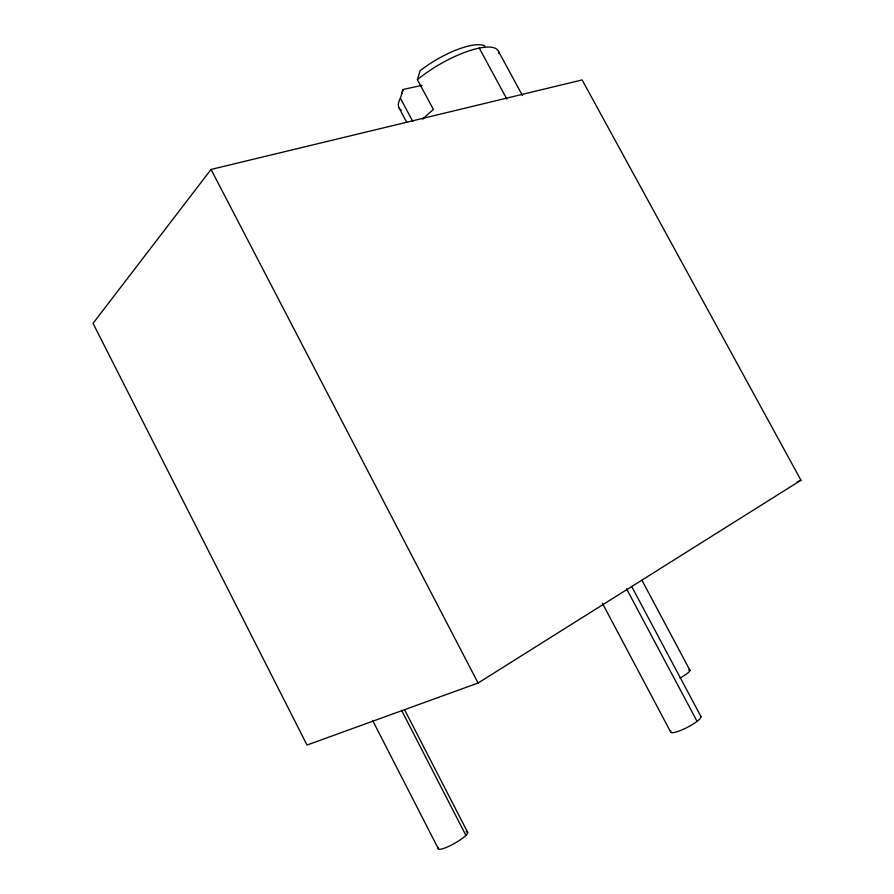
<?xml version="1.0" encoding="UTF-8"?>
<svg xmlns="http://www.w3.org/2000/svg" width="894" height="894" viewBox="0 0 894 894"><rect width="100%" height="100%" fill="white"/><g stroke="black" fill="none" stroke-linecap="round" stroke-linejoin="round"><path stroke-width="1.34" d="M422.795 119.148A57.328 16.204 -29.8 0 1 433.434 109.582L417.397 79.655L420.068 70.794A48.779 15.265 -30 0 1 484.783 45.952M401.384 110.264A57.227 17.567 -30 0 1 400.4 98.251L403.105 89.478L422.102 85.299M211.051 169.447L93.043 323.382L307.022 745.048L478.078 683.027L800.957 480.234L582.128 79.935L211.051 169.447L478.078 683.027M797.124 481.888L800.957 480.234M498.517 51.416L522.465 95.546M479.262 48.086L506.864 99.1M400.4 98.251L412.827 121.506M398.981 107.828L406.848 122.534M641.97 580.329L689.911 670.232M631.667 586.475L700.918 716.496M626.538 588.8L697.074 721.357M602.422 603.294L670.701 732.063M404.49 709.568L467.64 832.292M401.618 710.395L465.897 835.376M372.619 720.452L438.339 848.752M700.594 716.195A16.997 3.397 -27.3 0 1 686.458 727.817A16.997 3.397 -27.3 0 1 670.813 731.091M467.35 832.001A16.807 3.218 -29.5 0 1 453.448 843.992A16.807 3.218 -29.5 0 1 438.485 847.78M466.165 831.811A16.807 3.218 -29.5 0 1 466.858 831.845M417.397 79.655A57.227 17.567 -30 0 1 470.311 50.444A57.227 17.567 -30 0 1 498.997 53.707M401.931 93.579A48.779 15.265 -30 0 1 403.105 89.478M688.637 669.964A14.17 2.347 -27.3 0 1 680.055 677.976"/></g></svg>
